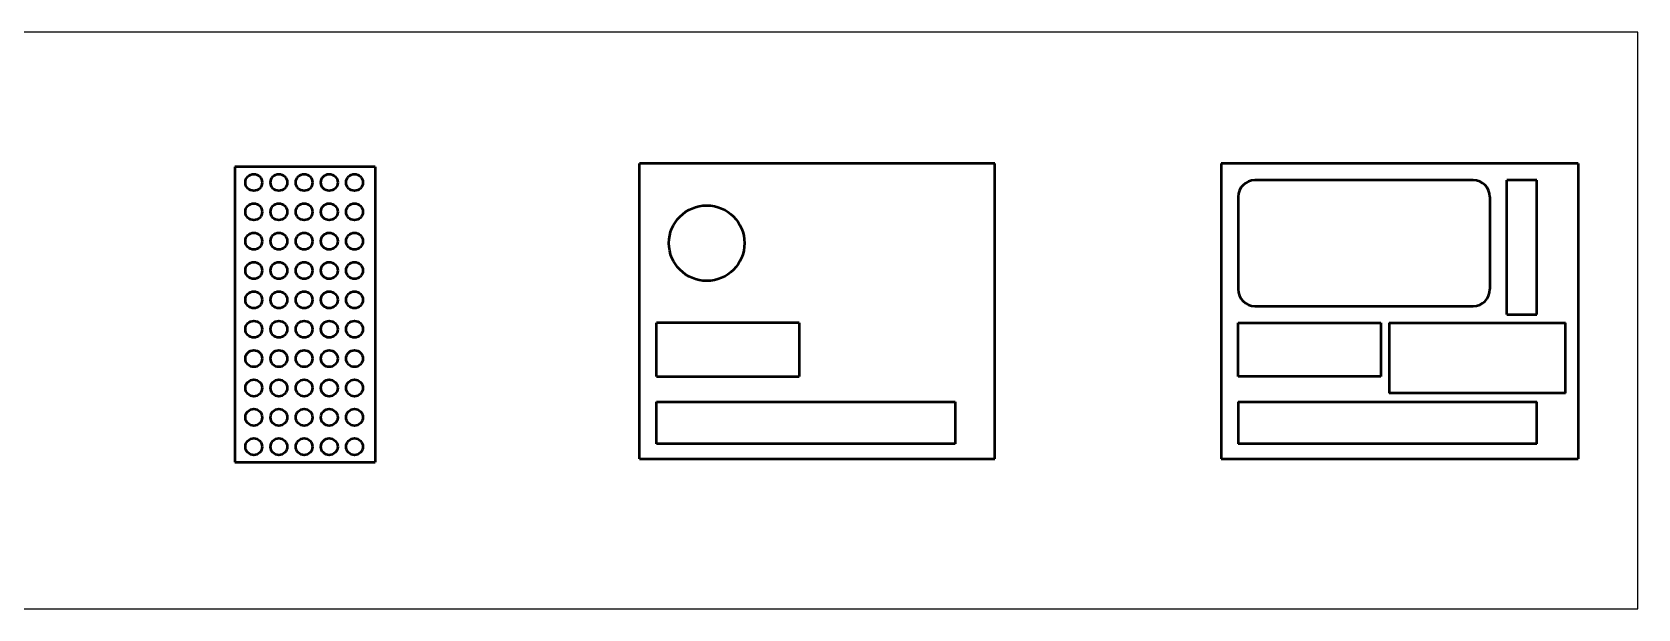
# Model space of a CAD drawing. Header units: inches. Extents: x -37 to 2382, y -491 to 489.
# Drawn here: x 1425 to 2382, y 87 to 431 of the extents above; entities that cross this region are included whole.
import ezdxf

# ---------------------------------------------------------------- set-up
doc = ezdxf.new("R2010")
doc.units = ezdxf.units.IN
doc.header["$MEASUREMENT"] = 0
doc.layers.add('Layer 1', color=7, linetype='Continuous')

msp = doc.modelspace()

# ---------------------------------------------------------------- linework, layer by layer
msp.add_lwpolyline([(15.67, 87.45), (2381.81, 87.45), (2381.81, 431.18), (15.67, 431.18)], close=True)
at = {"layer": 'Layer 1', "color": 18, "lineweight": 50, "true_color": 0x020202}
for points in [[(1546.13, 350.86), (1546.13, 174.86)], [(1629.63, 350.86), (1546.13, 350.86)], [(1629.63, 350.86), (1629.63, 174.86)], [(1787.2, 176.92), (1787.2, 352.92)], [(1998.7, 352.92), (1787.2, 352.92)], [(1998.7, 176.92), (1998.7, 352.92)], [(2133.7, 352.92), (2133.7, 176.92)], [(2346.2, 352.92), (2133.7, 352.92)], [(2346.2, 352.92), (2346.2, 176.92)], [(2283.7, 342.92), (2153.7, 342.92)], [(2303.7, 262.92), (2303.7, 342.92)], [(2321.7, 342.92), (2303.7, 342.92)], [(2321.7, 262.92), (2321.7, 342.92)], [(2143.7, 332.92), (2143.7, 277.92)], [(2293.7, 332.92), (2293.7, 277.92)], [(2153.7, 267.92), (2283.7, 267.92)], [(2303.7, 262.92), (2321.7, 262.92)], [(1797.2, 225.92), (1797.2, 257.92)], [(1882.2, 257.92), (1797.2, 257.92)], [(1882.2, 257.92), (1882.2, 225.92)], [(2143.7, 225.92), (2143.7, 257.92)], [(2143.7, 257.92), (2228.7, 257.92)], [(2228.7, 257.92), (2228.7, 225.92)], [(2233.7, 257.92), (2233.7, 215.92)], [(2233.7, 257.92), (2338.7, 257.92)], [(2338.7, 215.92), (2338.7, 257.92)], [(1797.2, 225.92), (1882.2, 225.92)], [(2228.7, 225.92), (2143.7, 225.92)], [(1797.2, 185.92), (1797.2, 210.92)], [(1797.2, 210.92), (1975.2, 210.92)], [(1975.2, 210.92), (1975.2, 185.92)], [(2143.7, 210.92), (2143.7, 185.92)], [(2143.7, 210.92), (2321.7, 210.92)], [(2338.7, 215.92), (2233.7, 215.92)], [(2321.7, 185.92), (2321.7, 210.92)], [(1975.2, 185.92), (1797.2, 185.92)], [(2321.7, 185.92), (2143.7, 185.92)], [(1546.13, 174.86), (1629.63, 174.86)], [(1787.2, 176.92), (1998.7, 176.92)], [(2133.7, 176.92), (2346.2, 176.92)]]:
    msp.add_lwpolyline(points, dxfattribs=at)
for points in [[(1562.38, 341.61), (1562.38, 344.37), (1560.14, 346.61), (1557.38, 346.61), (1554.62, 346.61), (1552.38, 344.37), (1552.38, 341.61), (1552.38, 338.85), (1554.62, 336.61), (1557.38, 336.61), (1560.14, 336.61), (1562.38, 338.85), (1562.38, 341.61)], [(1577.38, 341.61), (1577.38, 344.37), (1575.14, 346.61), (1572.38, 346.61), (1569.62, 346.61), (1567.38, 344.37), (1567.38, 341.61), (1567.38, 338.85), (1569.62, 336.61), (1572.38, 336.61), (1575.14, 336.61), (1577.38, 338.85), (1577.38, 341.61)], [(1592.38, 341.61), (1592.38, 344.37), (1590.14, 346.61), (1587.38, 346.61), (1584.62, 346.61), (1582.38, 344.37), (1582.38, 341.61), (1582.38, 338.85), (1584.62, 336.61), (1587.38, 336.61), (1590.14, 336.61), (1592.38, 338.85), (1592.38, 341.61)], [(1607.38, 341.61), (1607.38, 344.37), (1605.14, 346.61), (1602.38, 346.61), (1599.62, 346.61), (1597.38, 344.37), (1597.38, 341.61), (1597.38, 338.85), (1599.62, 336.61), (1602.38, 336.61), (1605.14, 336.61), (1607.38, 338.85), (1607.38, 341.61)], [(1622.38, 341.61), (1622.38, 344.37), (1620.14, 346.61), (1617.38, 346.61), (1614.62, 346.61), (1612.38, 344.37), (1612.38, 341.61), (1612.38, 338.85), (1614.62, 336.61), (1617.38, 336.61), (1620.14, 336.61), (1622.38, 338.85), (1622.38, 341.61)], [(1562.38, 324.11), (1562.38, 326.87), (1560.14, 329.11), (1557.38, 329.11), (1554.62, 329.11), (1552.38, 326.87), (1552.38, 324.11), (1552.38, 321.35), (1554.62, 319.11), (1557.38, 319.11), (1560.14, 319.11), (1562.38, 321.35), (1562.38, 324.11)], [(1577.38, 324.11), (1577.38, 326.87), (1575.14, 329.11), (1572.38, 329.11), (1569.62, 329.11), (1567.38, 326.87), (1567.38, 324.11), (1567.38, 321.35), (1569.62, 319.11), (1572.38, 319.11), (1575.14, 319.11), (1577.38, 321.35), (1577.38, 324.11)], [(1592.38, 324.11), (1592.38, 326.87), (1590.14, 329.11), (1587.38, 329.11), (1584.62, 329.11), (1582.38, 326.87), (1582.38, 324.11), (1582.38, 321.35), (1584.62, 319.11), (1587.38, 319.11), (1590.14, 319.11), (1592.38, 321.35), (1592.38, 324.11)], [(1607.38, 324.11), (1607.38, 326.87), (1605.14, 329.11), (1602.38, 329.11), (1599.62, 329.11), (1597.38, 326.87), (1597.38, 324.11), (1597.38, 321.35), (1599.62, 319.11), (1602.38, 319.11), (1605.14, 319.11), (1607.38, 321.35), (1607.38, 324.11)], [(1622.38, 324.11), (1622.38, 326.87), (1620.14, 329.11), (1617.38, 329.11), (1614.62, 329.11), (1612.38, 326.87), (1612.38, 324.11), (1612.38, 321.35), (1614.62, 319.11), (1617.38, 319.11), (1620.14, 319.11), (1622.38, 321.35), (1622.38, 324.11)], [(1849.7, 305.42), (1849.7, 317.84), (1839.62, 327.92), (1827.2, 327.92), (1814.77, 327.92), (1804.7, 317.84), (1804.7, 305.42), (1804.7, 292.99), (1814.77, 282.92), (1827.2, 282.92), (1839.62, 282.92), (1849.7, 292.99), (1849.7, 305.42)], [(1562.38, 306.61), (1562.38, 309.37), (1560.14, 311.61), (1557.38, 311.61), (1554.62, 311.61), (1552.38, 309.37), (1552.38, 306.61), (1552.38, 303.85), (1554.62, 301.61), (1557.38, 301.61), (1560.14, 301.61), (1562.38, 303.85), (1562.38, 306.61)], [(1577.38, 306.61), (1577.38, 309.37), (1575.14, 311.61), (1572.38, 311.61), (1569.62, 311.61), (1567.38, 309.37), (1567.38, 306.61), (1567.38, 303.85), (1569.62, 301.61), (1572.38, 301.61), (1575.14, 301.61), (1577.38, 303.85), (1577.38, 306.61)], [(1592.38, 306.61), (1592.38, 309.37), (1590.14, 311.61), (1587.38, 311.61), (1584.62, 311.61), (1582.38, 309.37), (1582.38, 306.61), (1582.38, 303.85), (1584.62, 301.61), (1587.38, 301.61), (1590.14, 301.61), (1592.38, 303.85), (1592.38, 306.61)], [(1607.38, 306.61), (1607.38, 309.37), (1605.14, 311.61), (1602.38, 311.61), (1599.62, 311.61), (1597.38, 309.37), (1597.38, 306.61), (1597.38, 303.85), (1599.62, 301.61), (1602.38, 301.61), (1605.14, 301.61), (1607.38, 303.85), (1607.38, 306.61)], [(1622.38, 306.61), (1622.38, 309.37), (1620.14, 311.61), (1617.38, 311.61), (1614.62, 311.61), (1612.38, 309.37), (1612.38, 306.61), (1612.38, 303.85), (1614.62, 301.61), (1617.38, 301.61), (1620.14, 301.61), (1622.38, 303.85), (1622.38, 306.61)], [(1562.38, 289.11), (1562.38, 291.87), (1560.14, 294.11), (1557.38, 294.11), (1554.62, 294.11), (1552.38, 291.87), (1552.38, 289.11), (1552.38, 286.35), (1554.62, 284.11), (1557.38, 284.11), (1560.14, 284.11), (1562.38, 286.35), (1562.38, 289.11)], [(1577.38, 289.11), (1577.38, 291.87), (1575.14, 294.11), (1572.38, 294.11), (1569.62, 294.11), (1567.38, 291.87), (1567.38, 289.11), (1567.38, 286.35), (1569.62, 284.11), (1572.38, 284.11), (1575.14, 284.11), (1577.38, 286.35), (1577.38, 289.11)], [(1592.38, 289.11), (1592.38, 291.87), (1590.14, 294.11), (1587.38, 294.11), (1584.62, 294.11), (1582.38, 291.87), (1582.38, 289.11), (1582.38, 286.35), (1584.62, 284.11), (1587.38, 284.11), (1590.14, 284.11), (1592.38, 286.35), (1592.38, 289.11)], [(1607.38, 289.11), (1607.38, 291.87), (1605.14, 294.11), (1602.38, 294.11), (1599.62, 294.11), (1597.38, 291.87), (1597.38, 289.11), (1597.38, 286.35), (1599.62, 284.11), (1602.38, 284.11), (1605.14, 284.11), (1607.38, 286.35), (1607.38, 289.11)], [(1622.38, 289.11), (1622.38, 291.87), (1620.14, 294.11), (1617.38, 294.11), (1614.62, 294.11), (1612.38, 291.87), (1612.38, 289.11), (1612.38, 286.35), (1614.62, 284.11), (1617.38, 284.11), (1620.14, 284.11), (1622.38, 286.35), (1622.38, 289.11)], [(1562.38, 271.61), (1562.38, 274.37), (1560.14, 276.61), (1557.38, 276.61), (1554.62, 276.61), (1552.38, 274.37), (1552.38, 271.61), (1552.38, 268.85), (1554.62, 266.61), (1557.38, 266.61), (1560.14, 266.61), (1562.38, 268.85), (1562.38, 271.61)], [(1577.38, 271.61), (1577.38, 274.37), (1575.14, 276.61), (1572.38, 276.61), (1569.62, 276.61), (1567.38, 274.37), (1567.38, 271.61), (1567.38, 268.85), (1569.62, 266.61), (1572.38, 266.61), (1575.14, 266.61), (1577.38, 268.85), (1577.38, 271.61)], [(1592.38, 271.61), (1592.38, 274.37), (1590.14, 276.61), (1587.38, 276.61), (1584.62, 276.61), (1582.38, 274.37), (1582.38, 271.61), (1582.38, 268.85), (1584.62, 266.61), (1587.38, 266.61), (1590.14, 266.61), (1592.38, 268.85), (1592.38, 271.61)], [(1607.38, 271.61), (1607.38, 274.37), (1605.14, 276.61), (1602.38, 276.61), (1599.62, 276.61), (1597.38, 274.37), (1597.38, 271.61), (1597.38, 268.85), (1599.62, 266.61), (1602.38, 266.61), (1605.14, 266.61), (1607.38, 268.85), (1607.38, 271.61)], [(1622.38, 271.61), (1622.38, 274.37), (1620.14, 276.61), (1617.38, 276.61), (1614.62, 276.61), (1612.38, 274.37), (1612.38, 271.61), (1612.38, 268.85), (1614.62, 266.61), (1617.38, 266.61), (1620.14, 266.61), (1622.38, 268.85), (1622.38, 271.61)], [(1562.38, 254.11), (1562.38, 256.87), (1560.14, 259.11), (1557.38, 259.11), (1554.62, 259.11), (1552.38, 256.87), (1552.38, 254.11), (1552.38, 251.35), (1554.62, 249.11), (1557.38, 249.11), (1560.14, 249.11), (1562.38, 251.35), (1562.38, 254.11)], [(1577.38, 254.11), (1577.38, 256.87), (1575.14, 259.11), (1572.38, 259.11), (1569.62, 259.11), (1567.38, 256.87), (1567.38, 254.11), (1567.38, 251.35), (1569.62, 249.11), (1572.38, 249.11), (1575.14, 249.11), (1577.38, 251.35), (1577.38, 254.11)], [(1592.38, 254.11), (1592.38, 256.87), (1590.14, 259.11), (1587.38, 259.11), (1584.62, 259.11), (1582.38, 256.87), (1582.38, 254.11), (1582.38, 251.35), (1584.62, 249.11), (1587.38, 249.11), (1590.14, 249.11), (1592.38, 251.35), (1592.38, 254.11)], [(1607.38, 254.11), (1607.38, 256.87), (1605.14, 259.11), (1602.38, 259.11), (1599.62, 259.11), (1597.38, 256.87), (1597.38, 254.11), (1597.38, 251.35), (1599.62, 249.11), (1602.38, 249.11), (1605.14, 249.11), (1607.38, 251.35), (1607.38, 254.11)], [(1622.38, 254.11), (1622.38, 256.87), (1620.14, 259.11), (1617.38, 259.11), (1614.62, 259.11), (1612.38, 256.87), (1612.38, 254.11), (1612.38, 251.35), (1614.62, 249.11), (1617.38, 249.11), (1620.14, 249.11), (1622.38, 251.35), (1622.38, 254.11)], [(1562.38, 236.61), (1562.38, 239.37), (1560.14, 241.61), (1557.38, 241.61), (1554.62, 241.61), (1552.38, 239.37), (1552.38, 236.61), (1552.38, 233.85), (1554.62, 231.61), (1557.38, 231.61), (1560.14, 231.61), (1562.38, 233.85), (1562.38, 236.61)], [(1577.38, 236.61), (1577.38, 239.37), (1575.14, 241.61), (1572.38, 241.61), (1569.62, 241.61), (1567.38, 239.37), (1567.38, 236.61), (1567.38, 233.85), (1569.62, 231.61), (1572.38, 231.61), (1575.14, 231.61), (1577.38, 233.85), (1577.38, 236.61)], [(1592.38, 236.61), (1592.38, 239.37), (1590.14, 241.61), (1587.38, 241.61), (1584.62, 241.61), (1582.38, 239.37), (1582.38, 236.61), (1582.38, 233.85), (1584.62, 231.61), (1587.38, 231.61), (1590.14, 231.61), (1592.38, 233.85), (1592.38, 236.61)], [(1607.38, 236.61), (1607.38, 239.37), (1605.14, 241.61), (1602.38, 241.61), (1599.62, 241.61), (1597.38, 239.37), (1597.38, 236.61), (1597.38, 233.85), (1599.62, 231.61), (1602.38, 231.61), (1605.14, 231.61), (1607.38, 233.85), (1607.38, 236.61)], [(1622.38, 236.61), (1622.38, 239.37), (1620.14, 241.61), (1617.38, 241.61), (1614.62, 241.61), (1612.38, 239.37), (1612.38, 236.61), (1612.38, 233.85), (1614.62, 231.61), (1617.38, 231.61), (1620.14, 231.61), (1622.38, 233.85), (1622.38, 236.61)], [(1562.38, 219.11), (1562.38, 221.87), (1560.14, 224.11), (1557.38, 224.11), (1554.62, 224.11), (1552.38, 221.87), (1552.38, 219.11), (1552.38, 216.35), (1554.62, 214.11), (1557.38, 214.11), (1560.14, 214.11), (1562.38, 216.35), (1562.38, 219.11)], [(1577.38, 219.11), (1577.38, 221.87), (1575.14, 224.11), (1572.38, 224.11), (1569.62, 224.11), (1567.38, 221.87), (1567.38, 219.11), (1567.38, 216.35), (1569.62, 214.11), (1572.38, 214.11), (1575.14, 214.11), (1577.38, 216.35), (1577.38, 219.11)], [(1592.38, 219.11), (1592.38, 221.87), (1590.14, 224.11), (1587.38, 224.11), (1584.62, 224.11), (1582.38, 221.87), (1582.38, 219.11), (1582.38, 216.35), (1584.62, 214.11), (1587.38, 214.11), (1590.14, 214.11), (1592.38, 216.35), (1592.38, 219.11)], [(1607.38, 219.11), (1607.38, 221.87), (1605.14, 224.11), (1602.38, 224.11), (1599.62, 224.11), (1597.38, 221.87), (1597.38, 219.11), (1597.38, 216.35), (1599.62, 214.11), (1602.38, 214.11), (1605.14, 214.11), (1607.38, 216.35), (1607.38, 219.11)], [(1622.38, 219.11), (1622.38, 221.87), (1620.14, 224.11), (1617.38, 224.11), (1614.62, 224.11), (1612.38, 221.87), (1612.38, 219.11), (1612.38, 216.35), (1614.62, 214.11), (1617.38, 214.11), (1620.14, 214.11), (1622.38, 216.35), (1622.38, 219.11)], [(1562.38, 201.61), (1562.38, 204.37), (1560.14, 206.61), (1557.38, 206.61), (1554.62, 206.61), (1552.38, 204.37), (1552.38, 201.61), (1552.38, 198.85), (1554.62, 196.61), (1557.38, 196.61), (1560.14, 196.61), (1562.38, 198.85), (1562.38, 201.61)], [(1577.38, 201.61), (1577.38, 204.37), (1575.14, 206.61), (1572.38, 206.61), (1569.62, 206.61), (1567.38, 204.37), (1567.38, 201.61), (1567.38, 198.85), (1569.62, 196.61), (1572.38, 196.61), (1575.14, 196.61), (1577.38, 198.85), (1577.38, 201.61)], [(1592.38, 201.61), (1592.38, 204.37), (1590.14, 206.61), (1587.38, 206.61), (1584.62, 206.61), (1582.38, 204.37), (1582.38, 201.61), (1582.38, 198.85), (1584.62, 196.61), (1587.38, 196.61), (1590.14, 196.61), (1592.38, 198.85), (1592.38, 201.61)], [(1607.38, 201.61), (1607.38, 204.37), (1605.14, 206.61), (1602.38, 206.61), (1599.62, 206.61), (1597.38, 204.37), (1597.38, 201.61), (1597.38, 198.85), (1599.62, 196.61), (1602.38, 196.61), (1605.14, 196.61), (1607.38, 198.85), (1607.38, 201.61)], [(1622.38, 201.61), (1622.38, 204.37), (1620.14, 206.61), (1617.38, 206.61), (1614.62, 206.61), (1612.38, 204.37), (1612.38, 201.61), (1612.38, 198.85), (1614.62, 196.61), (1617.38, 196.61), (1620.14, 196.61), (1622.38, 198.85), (1622.38, 201.61)], [(1562.38, 184.11), (1562.38, 186.87), (1560.14, 189.11), (1557.38, 189.11), (1554.62, 189.11), (1552.38, 186.87), (1552.38, 184.11), (1552.38, 181.35), (1554.62, 179.11), (1557.38, 179.11), (1560.14, 179.11), (1562.38, 181.35), (1562.38, 184.11)], [(1577.38, 184.11), (1577.38, 186.87), (1575.14, 189.11), (1572.38, 189.11), (1569.62, 189.11), (1567.38, 186.87), (1567.38, 184.11), (1567.38, 181.35), (1569.62, 179.11), (1572.38, 179.11), (1575.14, 179.11), (1577.38, 181.35), (1577.38, 184.11)], [(1592.38, 184.11), (1592.38, 186.87), (1590.14, 189.11), (1587.38, 189.11), (1584.62, 189.11), (1582.38, 186.87), (1582.38, 184.11), (1582.38, 181.35), (1584.62, 179.11), (1587.38, 179.11), (1590.14, 179.11), (1592.38, 181.35), (1592.38, 184.11)], [(1607.38, 184.11), (1607.38, 186.87), (1605.14, 189.11), (1602.38, 189.11), (1599.62, 189.11), (1597.38, 186.87), (1597.38, 184.11), (1597.38, 181.35), (1599.62, 179.11), (1602.38, 179.11), (1605.14, 179.11), (1607.38, 181.35), (1607.38, 184.11)], [(1622.38, 184.11), (1622.38, 186.87), (1620.14, 189.11), (1617.38, 189.11), (1614.62, 189.11), (1612.38, 186.87), (1612.38, 184.11), (1612.38, 181.35), (1614.62, 179.11), (1617.38, 179.11), (1620.14, 179.11), (1622.38, 181.35), (1622.38, 184.11)]]:
    msp.add_open_spline(points, degree=3, knots=[0, 0, 0, 0, 1, 1, 1, 2, 2, 2, 3, 3, 3, 4, 4, 4, 4], dxfattribs=at)
for points in [[(2153.7, 342.92), (2148.18, 342.92), (2143.7, 338.44), (2143.7, 332.92)], [(2293.7, 332.92), (2293.7, 338.44), (2289.23, 342.92), (2283.7, 342.92)], [(2143.7, 277.92), (2143.7, 272.4), (2148.18, 267.92), (2153.7, 267.92)], [(2283.7, 267.92), (2289.23, 267.92), (2293.7, 272.4), (2293.7, 277.92)]]:
    msp.add_open_spline(points, degree=3, dxfattribs=at)

doc.saveas('drawing.dxf')
